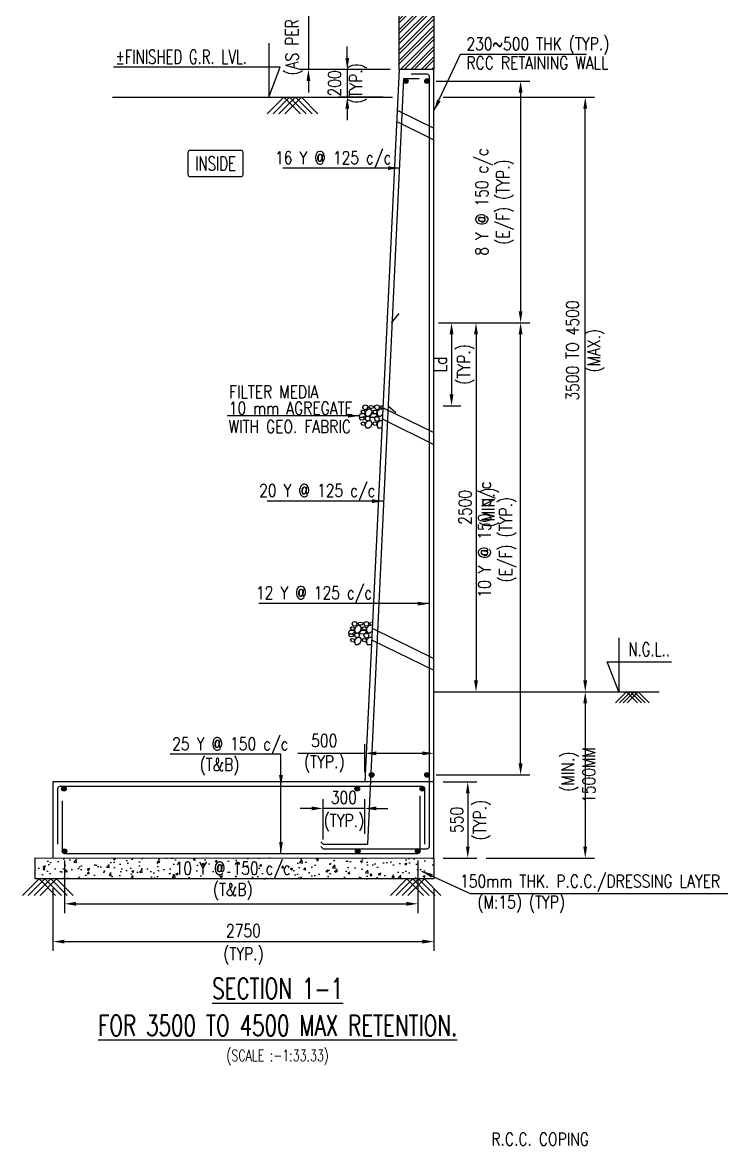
# Model space of a CAD drawing. Extents: x -69352 to 1013721, y -547461 to -186867.
# Drawn here: x 561164 to 576300, y -408066 to -383728 of the extents above; entities that cross this region are included whole.
import ezdxf
from ezdxf.enums import TextEntityAlignment as Align
from ezdxf.lldxf.tags import DXFTag

# ---------------------------------------------------------------- set-up
doc = ezdxf.new("R2010")
doc.units = 0
doc.header["$LTSCALE"] = 500
doc.header["$MEASUREMENT"] = 0
doc.header["$PDMODE"] = 35
doc.header["$PDSIZE"] = -15
doc.layers.get('DEFPOINTS').update_dxf_attribs({"color": 4})
for name, color, linetype in [('NO. BEAM', 3, 'Continuous'), ('S-COLUMN', 1, 'Continuous'), ('S-CONCRET LINE', 4, 'Continuous'), ('S-DIM-1', 5, 'Continuous'), ('S-HATCH', 253, 'Continuous'), ('S-LEVEL SECTION', 3, 'Continuous'), ('S-PCC', 9, 'Continuous'), ('S-REINFORCEMENT', 6, 'Continuous'), ('S-RETAINING WALL', 6, 'Continuous'), ('S-TEXT', 2, 'Continuous'), ('S-TEXT-1 @ 1', 4, 'Continuous'), ('S-TITIL', 6, 'Continuous'), ('TITLE', 4, 'Continuous')]:
    doc.layers.add(name, color=color, linetype=linetype)
doc.layers.add('RIDE-PROFILE', color=8, linetype='Continuous', lineweight=25)
doc.styles.add('ROMANS', font='simplex.shx', dxfattribs={"width": 0.8, "height": 275})
tags = doc.linetypes.add('HIDDEN', pattern=[0.375, 0.25, -0.125]).pattern_tags.tags
tags[6:7] = [DXFTag(74, 4), DXFTag(75, 0), DXFTag(340, '0'), DXFTag(46, 1.0), DXFTag(50, 0.0), DXFTag(44, 0.0), DXFTag(45, 0.0)]
tags[4:5] = [DXFTag(74, 4), DXFTag(75, 0), DXFTag(340, '0'), DXFTag(46, 1.0), DXFTag(50, 0.0), DXFTag(44, 0.0), DXFTag(45, 0.0)]
doc.dimstyles.new('dim100', dxfattribs={"dimtxt": 250, "dimasz": 250, "dimexe": 200, "dimexo": 200, "dimgap": 100, "dimtad": 1, "dimdec": 0, "dimzin": 0, "dimdsep": 46, "dimtxsty": 'ROMANS', "dimcen": 0, "dimclrd": 5, "dimclre": 5, "dimclrt": 4, "dimadec": 0, "dimazin": 0, "dimtfac": 1, "dimtdec": 0, "dimtix": 1, "dimtofl": 0, "dimtmove": 2, "dimatfit": 3, "dimfxl": 0, "dimtolj": 1, "dimtzin": 0, "dimlwd": -1, "dimlwe": -1, "dimarcsym": 0})
doc.dimstyles.new('dim33.33', dxfattribs={"dimtxt": 250, "dimasz": 250, "dimexe": 200, "dimexo": 200, "dimgap": 100, "dimtad": 1, "dimdec": 0, "dimlfac": 0.333331, "dimzin": 0, "dimdsep": 46, "dimtxsty": 'ROMANS', "dimcen": 0, "dimclrd": 5, "dimclre": 5, "dimclrt": 4, "dimadec": 0, "dimazin": 0, "dimtfac": 1, "dimtdec": 0, "dimtix": 1, "dimtofl": 0, "dimtmove": 2, "dimatfit": 3, "dimfxl": 0, "dimtolj": 1, "dimtzin": 0, "dimlwd": -1, "dimlwe": -1, "dimarcsym": 0})

# ---------------------------------------------------------------- blocks, each defined once
blk = doc.blocks.new('*D571')
at = {"layer": 'DEFPOINTS', "color": 0}
for p in [(570173, -390236), (571949, -390236), (569923, -400035)]:
    blk.add_point(p, dxfattribs=at)
at = {"layer": 'S-DIM-1', "color": 5}
for p, q in [((570373, -390236), (572149, -390236)), ((570123, -400035), (572149, -400035))]:
    blk.add_line(p, q, dxfattribs=at)
at = {"layer": 'S-DIM-1', "color": 5, "lineweight": -3}
blk.add_line((571949, -399785), (571949, -390486), dxfattribs=at)
at = {"layer": 'S-DIM-1', "color": 5}
for points in [[(571991, -390486), (571908, -390486), (571949, -390236)], [(571908, -399785), (571991, -399785), (571949, -400035)]]:
    blk.add_solid(points, dxfattribs=at)
at = {"layer": 'S-DIM-1', "color": 4, "insert": (571443, -394934), "char_height": 275, "attachment_point": 5, "rotation": 90, "style": 'ROMANS'}
blk.add_mtext('\\A1;10 Y @ 150 c/c\\P(E/F) (TYP.)', dxfattribs=at)
blk = doc.blocks.new('*D572')
at = {"layer": 'DEFPOINTS', "color": 0}
for p in [(570073, -400185), (570073, -401836), (570805, -401836)]:
    blk.add_point(p, dxfattribs=at)
at = {"layer": 'S-DIM-1', "color": 5}
for p, q in [((570273, -400185), (571005, -400185)), ((570273, -401836), (571005, -401836))]:
    blk.add_line(p, q, dxfattribs=at)
at = {"layer": 'S-DIM-1', "color": 5, "lineweight": -3}
blk.add_line((570805, -400435), (570805, -401586), dxfattribs=at)
at = {"layer": 'S-DIM-1', "color": 5}
for points in [[(570847, -400435), (570764, -400435), (570805, -400185)], [(570764, -401586), (570847, -401586), (570805, -401836)]]:
    blk.add_solid(points, dxfattribs=at)
at = {"layer": 'S-DIM-1', "color": 4, "char_height": 275, "attachment_point": 5, "rotation": 90, "style": 'ROMANS'}
for s, insert in [('\\A1;550', (570568, -401011)), ('(TYP.)', (571115, -401011))]:
    blk.add_mtext(s, dxfattribs=dict(at, insert=insert))
blk = doc.blocks.new('*D573')
at = {"layer": 'DEFPOINTS', "color": 0}
for p in [(562073, -401686), (569723, -401686), (569723, -402828)]:
    blk.add_point(p, dxfattribs=at)
at = {"layer": 'S-DIM-1', "color": 5}
for p, q in [((562073, -401886), (562073, -403028)), ((569723, -401886), (569723, -403028)), ((562323, -402828), (569473, -402828))]:
    blk.add_line(p, q, dxfattribs=at)
for points in [[(562323, -402786), (562323, -402869), (562073, -402828)], [(569473, -402869), (569473, -402786), (569723, -402828)]]:
    blk.add_solid(points, dxfattribs=at)
at = {"layer": 'S-DIM-1', "color": 4, "insert": (565716, -402333), "char_height": 275, "attachment_point": 5, "style": 'ROMANS'}
blk.add_mtext('\\A1;10 Y @ 150 c/c\\P(T&B)', dxfattribs=at)
blk = doc.blocks.new('*D574')
at = {"layer": 'DEFPOINTS', "color": 0}
for p in [(561823, -402286), (570073, -402286), (570073, -403647)]:
    blk.add_point(p, dxfattribs=at)
at = {"layer": 'S-DIM-1', "color": 5}
for p, q in [((561823, -402486), (561823, -403847)), ((570073, -402486), (570073, -403847)), ((562073, -403647), (569823, -403647))]:
    blk.add_line(p, q, dxfattribs=at)
for points in [[(562073, -403605), (562073, -403689), (561823, -403647)], [(569823, -403689), (569823, -403605), (570073, -403647)]]:
    blk.add_solid(points, dxfattribs=at)
at = {"layer": 'S-DIM-1', "color": 4, "char_height": 275, "attachment_point": 5, "style": 'ROMANS'}
for s, insert in [('\\A1;2750', (565948, -403410)), ('(TYP.)', (565948, -403957))]:
    blk.add_mtext(s, dxfattribs=dict(at, insert=insert))
blk = doc.blocks.new('*D575')
at = {"layer": 'DEFPOINTS', "color": 0}
for p in [(570073, -385348), (573349, -385348), (571852, -398236)]:
    blk.add_point(p, dxfattribs=at)
at = {"layer": 'S-DIM-1', "color": 5}
for p, q in [((570273, -385348), (573549, -385348)), ((572052, -398236), (573549, -398236))]:
    blk.add_line(p, q, dxfattribs=at)
at = {"layer": 'S-DIM-1', "color": 5, "lineweight": -3}
blk.add_line((573349, -397986), (573349, -385598), dxfattribs=at)
at = {"layer": 'S-DIM-1', "color": 5}
for points in [[(573390, -385598), (573307, -385598), (573349, -385348)], [(573307, -397986), (573390, -397986), (573349, -398236)]]:
    blk.add_solid(points, dxfattribs=at)
at = {"layer": 'S-DIM-1', "color": 4, "insert": (573349, -390839), "char_height": 275, "attachment_point": 5, "rotation": 90, "style": 'ROMANS'}
blk.add_mtext('\\A1;3500 TO 4500\\P(MAX.)', dxfattribs=at)
blk = doc.blocks.new('*D576')
at = {"layer": 'DEFPOINTS', "color": 0}
for p in [(569323, -384748), (568197, -385348), (569173, -385348)]:
    blk.add_point(p, dxfattribs=at)
at = {"layer": 'S-DIM-1', "color": 5, "lineweight": -3}
for p, q in [((568197, -384498), (568197, -384248)), ((568197, -384748), (568197, -385348)), ((568197, -385598), (568197, -385848))]:
    blk.add_line(p, q, dxfattribs=at)
at = {"layer": 'S-DIM-1', "color": 5}
for p, q in [((569123, -384748), (567997, -384748)), ((568973, -385348), (567997, -385348))]:
    blk.add_line(p, q, dxfattribs=at)
for points in [[(568155, -384498), (568239, -384498), (568197, -384748)], [(568239, -385598), (568155, -385598), (568197, -385348)]]:
    blk.add_solid(points, dxfattribs=at)
at = {"layer": 'S-DIM-1', "color": 4, "insert": (568197, -385048), "char_height": 275, "attachment_point": 5, "rotation": 90, "style": 'ROMANS'}
blk.add_mtext('\\A1;200\\P(TYP.)', dxfattribs=at)
blk = doc.blocks.new('*D577')
at = {"layer": 'DEFPOINTS', "color": 0}
for p in [(569233, -381688), (567355, -384748), (569263, -384748)]:
    blk.add_point(p, dxfattribs=at)
at = {"layer": 'S-DIM-1', "color": 5, "lineweight": -3}
for p, q in [((567355, -381438), (567355, -381188)), ((567355, -381688), (567355, -384748)), ((567355, -384998), (567355, -385248))]:
    blk.add_line(p, q, dxfattribs=at)
at = {"layer": 'S-DIM-1', "color": 5}
for p, q in [((569033, -381688), (567155, -381688)), ((569063, -384748), (567155, -384748))]:
    blk.add_line(p, q, dxfattribs=at)
for points in [[(567313, -381438), (567396, -381438), (567355, -381688)], [(567396, -384998), (567313, -384998), (567355, -384748)]]:
    blk.add_solid(points, dxfattribs=at)
at = {"layer": 'S-DIM-1', "color": 4, "insert": (567045, -383218), "char_height": 275, "attachment_point": 5, "rotation": 90, "style": 'ROMANS'}
blk.add_mtext('\\A1;(AS PER ARCH REQU.)', dxfattribs=at)
blk = doc.blocks.new('*D578')
at = {"layer": 'DEFPOINTS', "color": 0}
for p in [(569973, -390236), (570073, -392036), (570454, -392036)]:
    blk.add_point(p, dxfattribs=at)
at = {"layer": 'S-DIM-1', "color": 5}
for p, q in [((570173, -390236), (570654, -390236)), ((570273, -392036), (570654, -392036))]:
    blk.add_line(p, q, dxfattribs=at)
at = {"layer": 'S-DIM-1', "color": 5, "lineweight": -3}
blk.add_line((570454, -390486), (570454, -391786), dxfattribs=at)
at = {"layer": 'S-DIM-1', "color": 5}
for points in [[(570496, -390486), (570412, -390486), (570454, -390236)], [(570412, -391786), (570496, -391786), (570454, -392036)]]:
    blk.add_solid(points, dxfattribs=at)
at = {"layer": 'S-DIM-1', "color": 4, "char_height": 275, "attachment_point": 5, "rotation": 90, "style": 'ROMANS'}
for s, insert in [('(TYP.)', (570763, -391136)), ('\\A1;Ld', (570216, -391136))]:
    blk.add_mtext(s, dxfattribs=dict(at, insert=insert))
blk = doc.blocks.new('*D579')
at = {"layer": 'DEFPOINTS', "color": 0}
for p in [(570073, -390236), (570073, -398236), (570984, -398236)]:
    blk.add_point(p, dxfattribs=at)
at = {"layer": 'S-DIM-1', "color": 5}
for p, q in [((570273, -390236), (571184, -390236)), ((570273, -398236), (571184, -398236))]:
    blk.add_line(p, q, dxfattribs=at)
at = {"layer": 'S-DIM-1', "color": 5, "lineweight": -3}
blk.add_line((570984, -390486), (570984, -397986), dxfattribs=at)
at = {"layer": 'S-DIM-1', "color": 5}
for points in [[(571025, -390486), (570942, -390486), (570984, -390236)], [(570942, -397986), (571025, -397986), (570984, -398236)]]:
    blk.add_solid(points, dxfattribs=at)
at = {"layer": 'S-DIM-1', "color": 4, "char_height": 275, "attachment_point": 5, "rotation": 90, "style": 'ROMANS'}
for s, insert in [('\\A1;2500', (570746, -394236)), ('(MIN.)', (571293, -394236))]:
    blk.add_mtext(s, dxfattribs=dict(at, insert=insert))
blk = doc.blocks.new('*D580')
at = {"layer": 'DEFPOINTS', "color": 0}
for p in [(572581, -398236), (571005, -401836), (573349, -401836)]:
    blk.add_point(p, dxfattribs=at)
at = {"layer": 'S-DIM-1', "color": 5}
for p, q in [((572781, -398236), (573549, -398236)), ((571205, -401836), (573549, -401836))]:
    blk.add_line(p, q, dxfattribs=at)
at = {"layer": 'S-DIM-1', "color": 5, "lineweight": -3}
blk.add_line((573349, -398486), (573349, -401586), dxfattribs=at)
at = {"layer": 'S-DIM-1', "color": 5}
for points in [[(573390, -398486), (573307, -398486), (573349, -398236)], [(573307, -401586), (573390, -401586), (573349, -401836)]]:
    blk.add_solid(points, dxfattribs=at)
at = {"layer": 'S-DIM-1', "color": 4, "insert": (573200, -400036), "char_height": 275, "attachment_point": 5, "rotation": 90, "style": 'ROMANS'}
blk.add_mtext('\\A1; (MIN.)\\P1500MM ', dxfattribs=at)
blk = doc.blocks.new('*D581')
at = {"layer": 'DEFPOINTS', "color": 0}
for p in [(568573, -399567), (570073, -400094), (568573, -400176)]:
    blk.add_point(p, dxfattribs=at)
at = {"layer": 'S-DIM-1', "color": 5}
for p, q in [((568573, -399976), (568573, -399367)), ((570073, -399894), (570073, -399367))]:
    blk.add_line(p, q, dxfattribs=at)
at = {"layer": 'S-DIM-1', "color": 5, "lineweight": -3}
for p, q in [((568573, -399567), (567127, -399567)), ((569823, -399567), (568823, -399567))]:
    blk.add_line(p, q, dxfattribs=at)
at = {"layer": 'S-DIM-1', "color": 5}
for points in [[(568823, -399526), (568823, -399609), (568573, -399567)], [(569823, -399609), (569823, -399526), (570073, -399567)]]:
    blk.add_solid(points, dxfattribs=at)
at = {"layer": 'S-DIM-1', "color": 4, "insert": (567698, -399567), "char_height": 275, "attachment_point": 5, "style": 'ROMANS'}
blk.add_mtext('\\A1;500\\P(TYP.)', dxfattribs=at)
blk = doc.blocks.new('*D582')
at = {"layer": 'DEFPOINTS', "color": 0}
for p in [(567673, -400761), (568573, -401510), (567673, -401636)]:
    blk.add_point(p, dxfattribs=at)
at = {"layer": 'S-DIM-1', "color": 5}
for p, q in [((567673, -401436), (567673, -400561)), ((568573, -401310), (568573, -400561))]:
    blk.add_line(p, q, dxfattribs=at)
at = {"layer": 'S-DIM-1', "color": 5, "lineweight": -3}
for p, q in [((567423, -400761), (567173, -400761)), ((568573, -400761), (567673, -400761)), ((568823, -400761), (569073, -400761))]:
    blk.add_line(p, q, dxfattribs=at)
at = {"layer": 'S-DIM-1', "color": 5}
for points in [[(567423, -400802), (567423, -400719), (567673, -400761)], [(568823, -400719), (568823, -400802), (568573, -400761)]]:
    blk.add_solid(points, dxfattribs=at)
at = {"layer": 'S-DIM-1', "color": 4, "char_height": 275, "attachment_point": 5, "style": 'ROMANS'}
for s, insert in [('\\A1;300', (568123, -400523)), ('(TYP.)', (568123, -401070))]:
    blk.add_mtext(s, dxfattribs=dict(at, insert=insert))
blk = doc.blocks.new('A$C1DFA76C7')
at = {"color": 253, "linetype": 'Continuous'}
for p, q in [((-118, 485), (-78, 497)), ((-78, 497), (-37, 482)), ((136, 485), (176, 497)), ((176, 497), (217, 482)), ((-207, 258), (-179, 309)), ((-207, 228), (-207, 258)), ((-179, 309), (-113, 309)), ((-149, 378), (-174, 352)), ((-174, 352), (-154, 322)), ((-154, 322), (-90, 314)), ((-98, 370), (-149, 378)), ((-90, 251), (-144, 223)), ((-136, 449), (-121, 413)), ((-134, 449), (-118, 485)), ((-121, 413), (-78, 401)), ((-113, 309), (-80, 286)), ((-78, 352), (-98, 370)), ((-90, 314), (-78, 337)), ((-80, 286), (-90, 251)), ((-78, 401), (-35, 413)), ((-75, 355), (-78, 302)), ((-78, 337), (-78, 352)), ((-78, 302), (-57, 253)), ((-17, 408), (-75, 355)), ((-66, 239), (-26, 251)), ((-57, 253), (-4, 251)), ((-37, 482), (-22, 449)), ((-35, 413), (-22, 449)), ((-26, 251), (15, 236)), ((44, 403), (-17, 408)), ((-4, 449), (4, 469)), ((24, 418), (-4, 449)), ((-4, 251), (52, 294)), ((52, 474), (4, 469)), ((82, 424), (24, 418)), ((29, 258), (75, 309)), ((47, 228), (29, 258)), ((72, 358), (44, 403)), ((103, 462), (52, 474)), ((52, 294), (72, 358)), ((75, 309), (141, 309)), ((105, 378), (80, 352)), ((80, 352), (100, 322)), ((105, 449), (82, 424)), ((100, 322), (164, 314)), ((105, 449), (103, 462)), ((156, 370), (105, 378)), ((164, 251), (110, 223)), ((118, 449), (133, 413)), ((120, 449), (136, 485)), ((133, 413), (176, 401)), ((141, 309), (174, 286)), ((176, 352), (156, 370)), ((164, 314), (176, 337)), ((174, 286), (164, 251)), ((176, 401), (219, 413)), ((179, 355), (176, 302)), ((176, 337), (176, 352)), ((176, 302), (197, 253)), ((237, 408), (179, 355)), ((197, 253), (250, 251)), ((217, 482), (232, 449)), ((219, 413), (232, 449)), ((289, 404), (237, 408)), ((250, 449), (258, 469)), ((278, 418), (250, 449)), ((250, 251), (289, 281)), ((289, 473), (258, 469)), ((289, 420), (278, 418)), ((-144, 223), (-207, 228)), ((-201, 197), (-193, 217)), ((-173, 166), (-201, 197)), ((-145, 222), (-193, 217)), ((-149, 124), (-174, 98)), ((-174, 98), (-154, 68)), ((-114, 171), (-173, 166)), ((-154, 68), (-90, 60)), ((-98, 116), (-149, 124)), ((-94, 209), (-145, 222)), ((-92, 197), (-114, 171)), ((-78, 98), (-98, 116)), ((-92, 197), (-94, 209)), ((-90, 60), (-78, 83)), ((-84, 203), (-69, 168)), ((-82, 203), (-66, 239)), ((-75, 101), (-78, 48)), ((-78, 83), (-78, 98)), ((-78, 48), (-58, 0)), ((-17, 154), (-75, 101)), ((-69, 168), (-26, 155)), ((-26, 155), (17, 168)), ((44, 149), (-17, 154)), ((0, 0), (52, 40)), ((15, 236), (30, 203)), ((17, 168), (30, 203)), ((72, 104), (44, 149)), ((110, 223), (47, 228)), ((52, 40), (72, 104)), ((105, 124), (80, 98)), ((80, 98), (100, 68)), ((100, 68), (164, 60)), ((156, 116), (105, 124)), ((118, 195), (133, 159)), ((120, 195), (136, 231)), ((133, 159), (176, 147)), ((136, 231), (176, 243)), ((176, 98), (156, 116)), ((164, 60), (176, 83)), ((176, 243), (217, 228)), ((176, 147), (219, 159)), ((179, 101), (176, 48)), ((176, 83), (176, 98)), ((176, 48), (196, 0)), ((237, 154), (179, 101)), ((217, 228), (232, 195)), ((219, 159), (232, 195)), ((289, 150), (237, 154))]:
    blk.add_line(p, q, dxfattribs=at)
at = {"color": 253}
for p, q in [((196, 0), (289, 0, -10)), ((-58, 0), (0, 0))]:
    blk.add_line(p, q, dxfattribs=at)
blk = doc.blocks.new('*D718')
at = {"layer": 'DEFPOINTS', "color": 0}
for p in [(569923, -384998), (570173, -390236), (571949, -390236)]:
    blk.add_point(p, dxfattribs=at)
at = {"layer": 'S-DIM-1', "color": 5}
for p, q in [((570123, -384998), (572149, -384998)), ((570373, -390236), (572149, -390236))]:
    blk.add_line(p, q, dxfattribs=at)
at = {"layer": 'S-DIM-1', "color": 5, "lineweight": -3}
blk.add_line((571949, -385248), (571949, -389986), dxfattribs=at)
at = {"layer": 'S-DIM-1', "color": 5}
for points in [[(571991, -385248), (571908, -385248), (571949, -384998)], [(571908, -389986), (571991, -389986), (571949, -390236)]]:
    blk.add_solid(points, dxfattribs=at)
at = {"layer": 'S-DIM-1', "color": 4, "insert": (571385, -387617), "char_height": 275, "attachment_point": 5, "rotation": 90, "style": 'ROMANS'}
blk.add_mtext('\\A1;8 Y @ 150 c/c\\P(E/F) (TYP.)', dxfattribs=at)

msp = doc.modelspace()

# ---------------------------------------------------------------- hatches: boundary and pattern name
at = {"layer": 'S-HATCH'}
h = msp.add_hatch(dxfattribs=at)
h.set_pattern_fill('ANSI32', color=256, scale=420, style=0)
h.set_pattern_definition([(45, (-8121814.13, 16055.18), (-111.369318, 111.369318), []), (45, (-8121739.88, 16055.18), (-111.369318, 111.369318), [])])
h.paths.add_polyline_path([(570073.16, -383098.433), (570073.16, -382048.433), (569323.16, -382048.433), (569323.16, -383098.433)])
h.paths.add_polyline_path([(570073.16, -383398.433), (569323.16, -383398.433), (569323.16, -384748.433), (570073.16, -384748.433)])
at = {"layer": 'S-PCC', "linetype": 'ByBlock'}
h = msp.add_hatch(dxfattribs=at)
h.set_pattern_fill('AR-CONC,_O', color=256, scale=66.666667)
h.set_pattern_definition([(50, (-16532134.27, 9490.84), (478.173455, -41.834757), [50, -550]), (355, (-16532134.27, 9490.84), (-92.500889, 501.461422), [40, -440]), (100.4514445, (-16532094.4, 9487.35), (385.672564, 459.626661), [42.493461, -467.428075]), (46.1842, (-16532134.27, 9624.2), (711.49422, -110.346187), [75, -825]), (96.6356355, (-16532075, 9615), (623.107964, 649.4124), [63.740228, -701.142507]), (351.184164, (-16532134.3, 9624.2), (623.107963, 649.4124), [60, -660]), (21, (-16532067.6, 9590.84), (397.938035, -268.412594), [50, -550]), (326, (-16532067.6, 9590.84), (162.210221, 483.433363), [40, -440]), (71.4514447, (-16532034.44, 9568.47), (560.148251, 215.020769), [42.49346, -467.428075]), (37.5, (-16532134.27, 9490.84), (8.1065702, 221.9292359), [0, -434.6666667, 0, -446.6666667, 0, -441.6666667]), (7.5, (-16532134.27, 9490.84), (175.3796916, 262.9411413), [0, -254.6666667, 0, -424.6666667, 0, -168.3333333]), (327.5, (-16532282.93, 9490.84), (355.8816241, -15.0365812), [0, -166.6666667, 0, -520, 0, -690]), (317.5, (-16532349.6, 9490.84), (388.7907796, 66.736655), [0, -216.6666667, 0, -345.3333333, 0, -490])])
h.paths.add_polyline_path([(561441.569, -402284.531), (561441.569, -401828.838), (570073.16, -401836.38), (570073.16, -402286.38)])

# ---------------------------------------------------------------- linework, layer by layer
at = {"layer": 'NO. BEAM', "color": 7, "elevation": 2.744}
msp.add_lwpolyline([(565903.293, -386503.495), (564783.293, -386503.495, 0.414213562), (564743.293, -386543.495), (564743.293, -387023.495, 0.414213562), (564783.293, -387063.495), (565903.293, -387063.495, 0.414213562), (565943.293, -387023.495), (565943.293, -386543.495, 0.414213562)], format="xyb", close=True, dxfattribs=at)
at = {"layer": 'RIDE-PROFILE', "color": 2, "linetype": 'HIDDEN', "ltscale": 1000}
for p, q in [((569292.333, -385633.334, 1.944), (570073.16, -386015.776, 1.944)), ((569283.602, -385883.957, 1.944), (570073.16, -386270.675, 1.944)), ((568974.977, -392077.895, 1.944), (570073.16, -392615.776, 1.944)), ((568963.143, -392326.999, 1.944), (570073.16, -392870.675, 1.944)), ((568747.662, -396863.017, 1.944), (570073.16, -397512.235, 1.944)), ((568735.828, -397112.12, 1.944), (570073.16, -397767.134, 1.944))]:
    msp.add_line(p, q, dxfattribs=at)
at = {"layer": 'S-COLUMN', "color": 4, "elevation": 2.744}
for points in [[(569323.16, -384748.433), (569323.16, -382048.433)], [(570073.16, -382048.433), (570073.16, -384748.433)]]:
    msp.add_lwpolyline(points, dxfattribs=at)
at = {"layer": 'S-CONCRET LINE', "linetype": 'HIDDEN', "ltscale": 0.25}
msp.add_line((570073.16, -400185.38, 2.744), (568573.16, -400185.38, 2.744), dxfattribs=at)
at = {"layer": 'S-CONCRET LINE', "elevation": 2.744}
for points in [[(568573.16, -400185.38), (561823.16, -400185.38), (561823.166, -401829.172)], [(570073.16, -401836.38), (570073.16, -400185.38)], [(561823.166, -401829.172), (570073.16, -401836.38)]]:
    msp.add_lwpolyline(points, dxfattribs=at)
at = {"layer": 'S-LEVEL SECTION'}
for p, q in [((563113.988, -385348.433, 2.744), (569173.16, -385348.433, 2.744)), ((570073.16, -398236.38, 2.744), (574946.739, -398236.38, 2.744))]:
    msp.add_line(p, q, dxfattribs=at)
at = {"layer": 'S-LEVEL SECTION', "elevation": 2.744}
for points in [[(566494.508, -384178.033), (566494.508, -385348.433), (566744.508, -384698.433), (563133.878, -384698.433)], [(574073.589, -397065.981), (574073.589, -398236.38), (573823.589, -397586.38), (575217.32, -397586.38)]]:
    msp.add_lwpolyline(points, dxfattribs=at)
at = {"layer": 'S-PCC'}
for points, elevation in [([(566464.235, -385706.405), (566822.208, -385348.433), (567180.181, -385706.405)], 2.744), ([(566590.797, -385706.405), (566948.77, -385348.433), (567306.743, -385706.405)], 2.744), ([(566717.36, -385706.405), (567075.333, -385348.433), (567433.306, -385706.405)], 2.744), ([(566843.922, -385706.405), (567201.895, -385348.433), (567559.868, -385706.405)], 2.744), ([(574481.098, -398475.029), (574242.449, -398236.38), (574003.801, -398475.029)], 2.744), ([(574565.473, -398475.029), (574326.824, -398236.38), (574088.176, -398475.029)], 2.744), ([(574649.848, -398475.029), (574411.199, -398236.38), (574172.551, -398475.029)], 2.744), ([(574734.223, -398475.029), (574495.574, -398236.38), (574256.926, -398475.029)], 2.744), ([(561879.538, -402644.353), (561521.565, -402286.38), (561163.592, -402644.353)], 22.161), ([(562006.1, -402644.353), (561648.127, -402286.38), (561290.155, -402644.353)], 22.161), ([(562132.663, -402644.353), (561774.69, -402286.38), (561416.717, -402644.353)], 22.161), ([(562259.225, -402644.353), (561901.252, -402286.38), (561543.28, -402644.353)], 22.161), ([(569845.031, -402644.353), (569487.058, -402286.38), (569129.085, -402644.353)], 2.744), ([(569971.593, -402644.353), (569613.62, -402286.38), (569255.647, -402644.353)], 2.744), ([(570098.156, -402644.353), (569740.183, -402286.38), (569382.21, -402644.353)], 2.744), ([(570224.718, -402644.353), (569866.745, -402286.38), (569508.772, -402644.353)], 2.744)]:
    msp.add_lwpolyline(points, dxfattribs=dict(at, elevation=elevation))
at = {"layer": 'S-PCC', "elevation": 2.744}
msp.add_lwpolyline([(561441.569, -402284.531), (561441.569, -401828.838), (570073.16, -401836.38), (570073.16, -402286.38)], close=True, dxfattribs=at)
at = {"layer": 'S-REINFORCEMENT', "ltscale": 10}
for p, q in [((569415.631, -384948.433, 2.744), (568635.228, -401536.38, 2.744)), ((569755.995, -384948.433, 2.744), (569415.631, -384948.433, 2.744))]:
    msp.add_line(p, q, dxfattribs=at)
at = {"layer": 'S-REINFORCEMENT', "ltscale": 10, "elevation": 2.744}
for points in [[(567623.16, -401586.38), (567673.16, -401636.38), (569923.16, -401636.38, 0.414213562), (569973.16, -401586.38), (569973.16, -384898.433, 0.414213562), (569923.16, -384848.433), (569583.16, -384848.433)], [(569873.16, -401536.38), (569873.16, -400335.38, 0.414213562), (569823.16, -400285.38), (561973.16, -400285.38, 0.414213562), (561923.16, -400335.38), (561923.16, -401536.38)], [(562023.16, -400599.43), (562023.16, -401686.38, 0.414213562), (562073.16, -401736.38), (569723.16, -401736.38, 0.414213562), (569773.16, -401686.38), (569773.16, -400485.38)]]:
    msp.add_lwpolyline(points, format="xyb", dxfattribs=at)
at = {"layer": 'S-REINFORCEMENT', "ltscale": 10, "const_width": 50}
for points, elevation in [([(569439.429, -384998.433, 1), (569489.429, -384998.433, 1)], 2.744), ([(569898.16, -384998.433, 1), (569948.16, -384998.433, 1)], 2.744), ([(568698.16, -400035.379, 1), (568748.16, -400035.379, 1)], 2.744), ([(569898.16, -400035.379, 1), (569948.16, -400035.379, 1)], 2.744), ([(562086.712, -400335.38, 1), (562036.712, -400335.38, 1)], 22.161), ([(568436.31, -400335.38, 1), (568386.31, -400335.38, 1)], 2.744), ([(569798.16, -400335.38, -1), (569848.16, -400335.38, -1)], 2.744), ([(562098.16, -401686.38, -1), (562048.16, -401686.38, -1)], 22.161), ([(568447.758, -401686.38, -1), (568397.758, -401686.38, -1)], 2.744), ([(569748.16, -401686.38, -1), (569698.16, -401686.38, -1)], 2.744)]:
    msp.add_lwpolyline(points, format="xyb", close=True, dxfattribs=dict(at, elevation=elevation))
at = {"layer": 'S-REINFORCEMENT', "ltscale": 10, "elevation": 2.744}
for points in [[(569150.461, -390240.125), (569319.777, -390033.594)], [(569082.311, -392033.372), (569248.399, -392178.637)], [(567623.16, -401486.38), (567673.16, -401536.38), (568635.228, -401536.38)]]:
    msp.add_lwpolyline(points, dxfattribs=at)
at = {"layer": 'S-REINFORCEMENT', "ltscale": 10}
for centre in [(569464.429, -384998.433, 2.744), (569923.16, -384998.433, 2.744), (568723.16, -400035.379, 2.744), (569923.16, -400035.379, 2.744), (562061.712, -400335.38, 22.161), (568411.31, -400335.38, 2.744), (569823.16, -400335.38, 2.744), (562073.16, -401686.38, 22.161), (568422.758, -401686.38, 2.744), (569723.16, -401686.38, 2.744)]:
    msp.add_circle(centre, 50, dxfattribs=at)
at = {"layer": 'S-RETAINING WALL', "color": 210}
for p, q in [((569323.16, -384748.433, 2.744), (568573.16, -400185.38, 2.744)), ((570073.16, -384748.433, 2.744), (569323.16, -384748.433, 2.744))]:
    msp.add_line(p, q, dxfattribs=at)
at = {"layer": 'S-RETAINING WALL', "color": 210, "elevation": 2.744}
msp.add_lwpolyline([(570073.16, -400185.38), (570073.16, -384748.433)], dxfattribs=at)

# ---------------------------------------------------------------- block references
at = {"color": 0}
for p in [(568664.859, -392513.698, 12.584), (568434.1, -397207.463, 30.747)]:
    msp.add_blockref('A$C1DFA76C7', p, dxfattribs=at)

# ---------------------------------------------------------------- texts
at = {"layer": 'S-LEVEL SECTION', "style": 'ROMANS', "width": 0.7}
for s, p in [('%%PFINISHED G.R. LVL.', (563180.641, -384473.433, 2.744)), ('N.G.L..', (574283.056, -397311.968, 32.001))]:
    msp.add_text(s, height=300, dxfattribs=at).set_placement(p, align=Align.MIDDLE_LEFT)
at = {"layer": 'S-TEXT', "style": 'ROMANS', "width": 0.7}
msp.add_text('(SCALE :-1:33.33)', height=250, dxfattribs=at).set_placement((566688.426, -406114.109, 22.161), align=Align.MIDDLE_CENTER)
at = {"layer": 'S-TEXT-1 @ 1', "style": 'ROMANS', "width": 0.8}
for s, p in [('230~500 THK (TYP.)', (570776.462, -384190.198, 2.744)), ('RCC RETAINING WALL', (570776.462, -384604.484, 2.744)), ('16 Y @ 125 c/c', (566630.923, -386659.441, 2.744)), ('FILTER MEDIA', (565637.903, -391734.104, 2.744)), ('10 mm AGREGATE', (565629.235, -392088.526, 2.744)), ('WITH GEO. FABRIC', (565626.343, -392486.062, 2.744)), ('20 Y @ 125 c/c', (566288.088, -393870.427, 2.744)), ('12 Y @ 125 c/c', (566217.937, -396086.015, 2.744)), ('25 Y @ 150 c/c', (564405.01, -399361.19, 2.744)), ('(T&B)', (565000.169, -399811.19, 2.744)), ('150mm THK. P.C.C./DRESSING LAYER', (570639.075, -402336.812, 192.331)), ('(M:15) (TYP)', (571014.832, -402791.666, 192.331)), ('R.C.C. COPING', (571317.262, -407928.768, -208.76))]:
    msp.add_text(s, height=275, dxfattribs=at).set_placement(p, align=Align.MIDDLE_LEFT)
at = {"layer": 'S-TITIL', "style": 'ROMANS', "width": 0.7}
for s, p in [('%%USECTION 1-1', (566688.426, -404664.109, 22.161)), ('%%UFOR 3500 TO 4500 MAX RETENTION.', (566688.426, -405464.109, 22.161))]:
    msp.add_text(s, height=450, dxfattribs=at).set_placement(p, align=Align.MIDDLE_CENTER)
at = {"layer": 'TITLE', "color": 2, "style": 'ROMANS', "width": 0.7}
msp.add_text('INSIDE', height=300, dxfattribs=at).set_placement((565343.293, -386783.495, 2.744), align=Align.MIDDLE_CENTER)

# ---------------------------------------------------------------- dimensions: what is measured, and where the dimension line sits
at = {"layer": 'S-DIM-1'}
for base, p1, p2, angle, text, override, picture, middle in [((567354.66, -384748.433, 2.744), (569233.16, -381688.433, 2.744), (569263.16, -384748.433, 2.744), 90, '(AS PER ARCH REQU.)', {"dimtofl": 1, "dimtmove": 0, "dimlwd": 65533}, '*D577', (567045.136, -383218.433, 2.744)), ((570453.959, -392036.38, 2.744), (569973.16, -390236.38, 2.744), (570073.16, -392036.38, 2.744), 90, 'Ld\\X(TYP.)', {"dimtxt": 250, "dimasz": 250, "dimtofl": 1, "dimtmove": 0, "dimlwd": 65533}, '*D578', (570453.959, -391136.38, 2.744)), ((570983.788, -398236.38, 2.744), (570073.16, -390236.38, 2.744), (570073.16, -398236.38, 2.744), 90, '2500\\X(MIN.)', {"dimtxt": 250, "dimasz": 250, "dimtxsty": 'ROMANS', "dimtofl": 1, "dimtmove": 0, "dimlwd": 65533}, '*D579', (570983.788, -394236.38, 2.744)), ((567673.16, -400760.724, 2.744), (568573.16, -401509.576, 2.744), (567673.16, -401636.38, 2.744), 180, '<>\\X(TYP.)', {"dimtxt": 250, "dimasz": 250, "dimtofl": 1, "dimtmove": 0, "dimlwd": 65533}, '*D582', (568123.16, -400760.724, 2.744)), ((570805.476, -401836.38, 2.744), (570073.16, -400185.38, 2.744), (570073.16, -401836.38, 2.744), 90, '<>\\X(TYP.)', {"dimtxt": 250, "dimasz": 250, "dimtxsty": 'ROMANS', "dimtofl": 1, "dimtmove": 0, "dimlwd": 65533}, '*D572', (570805.476, -401010.88, 2.744))]:
    dim = msp.add_linear_dim(base=base, p1=p1, p2=p2, angle=angle, text=text, dimstyle='dim33.33', override=override, dxfattribs=at)
    dim.commit()
    dim.dimension.update_dxf_attribs({"geometry": picture, "text_midpoint": middle})
for base, p1, p2, angle, text, override, picture, middle in [((568197.042, -385348.433, 3.997), (569323.16, -384748.433, 2.744), (569173.16, -385348.433, 2.744), 90, '<>\\X(TYP.)', {"dimtofl": 1, "dimtmove": 0, "dimlwd": 65533}, '*D576', (568197.042, -385048.433, 3.997)), ((571949.479, -390236.38, 2.744), (569923.16, -384998.433, 2.744), (570173.16, -390236.38, 2.744), 270, '8 Y @ 150 c/c\\X(E/F) (TYP.)', {"dimtofl": 1, "dimtmove": 1, "dimlwd": 65533}, '*D718', (571949.479, -387617.406, 2.744)), ((573348.521, -385348.433, 2.744), (571852.399, -398236.38, 2.744), (570073.16, -385348.433, 2.744), 270, '3500 TO 4500\\X(MAX.)', {"dimtxt": 250, "dimasz": 250, "dimtxsty": 'ROMANS', "dimtofl": 1, "dimtmove": 0, "dimlwd": 65533}, '*D575', (573348.521, -390838.628, 2.744)), ((571949.479, -390236.38, 2.744), (569923.16, -400035.379, 2.744), (570173.16, -390236.38, 2.744), 90, '10 Y @ 150 c/c\\X(E/F) (TYP.)', {"dimtofl": 1, "dimtmove": 1, "dimlwd": 65533}, '*D571', (572007.619, -394934.092, 2.744)), ((573348.521, -401836.38, 2.744), (572581.403, -398236.38, 2.744), (571005.476, -401836.38, 2.744), 90, ' (MIN.)\\P1500MM ', {"dimtxsty": 'ROMANS', "dimtofl": 1, "dimtmove": 1, "dimlwd": 65533}, '*D580', (573751.581, -400036.38, 2.744)), ((568573.16, -399567.292, 2.744), (570073.16, -400093.8, 2.744), (568573.16, -400176.222, 2.744), 180, '<>\\X(TYP.)', {"dimtxt": 250, "dimasz": 250, "dimtofl": 1, "dimtmove": 0, "dimlwd": 65533}, '*D581', (567698.16, -399567.292, 2.744))]:
    dim = msp.add_linear_dim(base=base, p1=p1, p2=p2, angle=angle, text=text, dimstyle='dim33.33', override=override, dxfattribs=at)
    dim.commit()
    dim.dimension.update_dxf_attribs({"geometry": picture, "text_midpoint": middle, "dimtype": 160})
dim = msp.add_linear_dim(base=(569723.16, -402827.626, 22.161), p1=(562073.16, -401686.38, 22.161), p2=(569723.16, -401686.38, 2.744), text='10 Y @ 150 c/c\\X(T&B)', dimstyle='dim33.33', override={"dimtmove": 1}, dxfattribs=at)
dim.commit()
dim.dimension.update_dxf_attribs({"geometry": '*D573', "text_midpoint": (565715.704, -402898.024, 22.161), "dimtype": 160})
dim = msp.add_linear_dim(base=(570073.16, -403647.034, 22.161), p1=(561823.16, -402286.38, 22.161), p2=(570073.16, -402286.38, 2.744), text='<>\\X(TYP.)', dimstyle='dim33.33', override={"dimtxt": 250, "dimasz": 250, "dimtmove": 0}, dxfattribs=at)
dim.commit()
dim.dimension.update_dxf_attribs({"geometry": '*D574', "text_midpoint": (565948.16, -403647.034, 22.161)})

# ---------------------------------------------------------------- leaders
for points in [[(570073.16, -385646.623, 2.744), (570648.426, -384415.198, 2.744), (573379.324, -384415.198, 2.744)], [(569324.549, -386884.441, 2.744), (566798.788, -386884.441, 2.744)], [(568985.015, -394101.461, 2.744), (566459.253, -394101.461, 2.744)], [(569973.16, -396323.23, 2.744), (566282.284, -396323.23, 2.744)], [(569802.66, -402117.924, 2.744), (570859.16, -402603.381, 2.744), (576504.219, -402603.381, 2.744)]]:
    msp.add_leader(points, dimstyle='dim100', dxfattribs=at)
at = {"layer": 'S-DIM-1', "color": 0}
msp.add_leader([(568459.701, -392251.106, 12.584), (565592.418, -392251.106, 12.584)], dimstyle='dim33.33', override={"dimgap": 100, "dimtad": 0}, dxfattribs=at)
at = {"layer": 'S-DIM-1'}
for points, override in [([(566760.682, -400285.38, 2.744), (566760.682, -399586.19, 2.744), (564359.935, -399586.19, 2.744)], {"dimtad": 0, "dimarcsym": 1}), ([(566760.682, -401736.38, 2.744), (566760.682, -399586.19, 2.744), (564359.935, -399586.19, 2.744)], {"dimgap": 100, "dimtad": 0, "dimarcsym": 1})]:
    msp.add_leader(points, dimstyle='dim100', override=override, dxfattribs=at)

doc.saveas('drawing.dxf')
